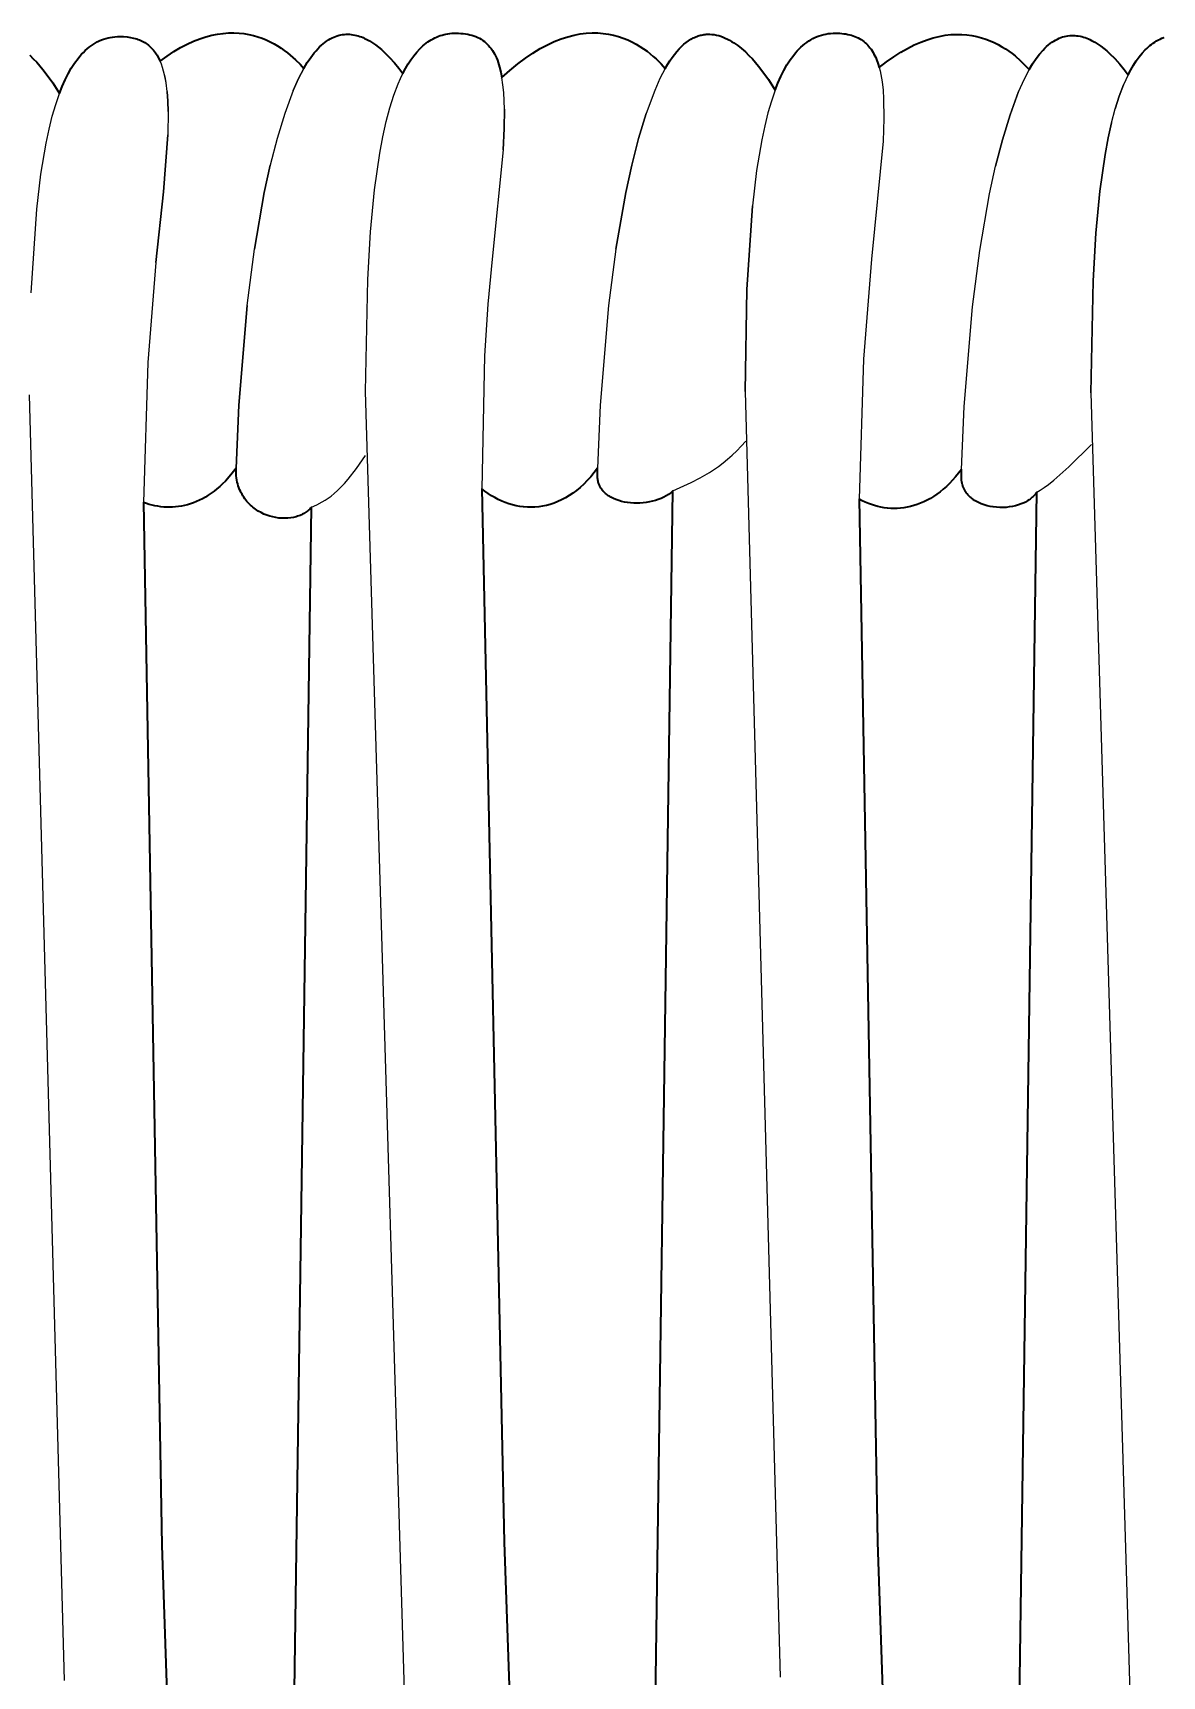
# Model space of a CAD drawing. Header units: millimetres. Extents: x 0 to 1881, y -1115 to 723.
# Drawn here: x 1455.3 to 1514.7, y -470.7 to -384.2 of the extents above; entities that cross this region are included whole.
import ezdxf

# ---------------------------------------------------------------- set-up
doc = ezdxf.new("R2010")
doc.units = ezdxf.units.MM
doc.layers.add('Blocks', color=7, linetype='Continuous')
doc.layers.add('Blocks$Inner', color=7, linetype='Continuous', lineweight=25, true_color=0x007f00)
doc.layers.add('Blocks$Outline', color=7, linetype='Continuous', lineweight=35, true_color=0xff3f3f)

# ---------------------------------------------------------------- blocks, each defined once
blk = doc.blocks.new('PK4 Lounge Chair Top')
at = {"layer": 'Blocks$Inner'}
blk.add_line((310.478, 79.999), (313.369, 281.365), dxfattribs=at)
for points in [[(300.387, 219.631), (298.536, 287.274)], [(298.631, 292.643), (298.92, 297.045), (299.14, 298.897), (299.412, 300.525), (299.568, 301.257), (299.737, 301.934), (299.92, 302.558), (300.115, 303.13), (299.943, 303.419), (299.764, 303.695), (299.53, 304.028), (299.246, 304.396), (298.918, 304.776), (298.739, 304.964), (298.551, 305.146)], [(305.783, 303.235), (305.821, 302.729), (305.839, 302.181), (305.821, 302.729), (305.783, 303.235), (305.724, 303.699), (305.643, 304.121), (305.594, 304.316), (305.539, 304.501), (305.477, 304.676), (305.409, 304.84), (305.334, 304.997), (305.252, 305.144), (305.208, 305.214), (305.162, 305.281), (305.115, 305.345), (305.066, 305.407), (305.015, 305.466), (304.962, 305.523), (304.908, 305.577), (304.851, 305.629), (304.793, 305.678), (304.733, 305.725), (304.67, 305.769), (304.606, 305.81), (304.54, 305.849), (304.472, 305.886), (304.401, 305.92), (304.329, 305.951), (304.254, 305.98), (304.178, 306.006), (304.099, 306.03), (304.018, 306.051), (303.849, 306.086), (303.672, 306.111), (303.486, 306.126), (303.29, 306.131), (303.162, 306.128), (303.037, 306.12), (302.913, 306.106), (302.791, 306.086), (302.671, 306.06), (302.553, 306.029), (302.436, 305.992), (302.322, 305.949), (302.209, 305.901), (302.099, 305.846), (301.99, 305.786), (301.883, 305.72), (301.778, 305.648), (301.674, 305.57), (301.573, 305.486), (301.473, 305.396), (301.375, 305.3), (301.279, 305.198), (301.184, 305.09), (301.092, 304.976), (300.912, 304.73), (300.739, 304.46), (300.573, 304.165), (300.413, 303.845), (300.261, 303.5), (300.116, 303.129), (300.118, 303.125), (300.12, 303.122), (300.119, 303.124), (300.118, 303.125), (300.117, 303.127), (300.116, 303.128)], [(316.221, 287.451), (316.338, 293.351), (316.485, 295.853), (316.695, 298.066), (316.968, 299.998), (317.128, 300.862), (317.305, 301.657), (317.498, 302.387), (317.708, 303.051), (317.935, 303.65), (318.055, 303.926), (318.179, 304.186), (317.971, 304.461), (317.738, 304.746), (317.48, 305.032), (317.201, 305.309), (317.054, 305.441), (316.902, 305.568), (316.746, 305.688), (316.586, 305.799), (316.423, 305.901), (316.255, 305.993), (316.171, 306.034), (316.085, 306.073), (315.999, 306.108), (315.912, 306.139), (315.824, 306.167), (315.736, 306.192), (315.647, 306.212), (315.558, 306.229), (315.468, 306.241), (315.377, 306.249), (315.286, 306.253), (315.195, 306.252), (315.104, 306.246), (315.011, 306.235), (314.919, 306.219), (314.827, 306.199), (314.734, 306.173), (314.641, 306.141), (314.547, 306.103), (314.454, 306.06), (314.36, 306.011), (314.267, 305.955), (314.173, 305.894), (314.08, 305.826), (313.986, 305.751), (313.893, 305.67), (313.799, 305.582), (313.706, 305.486), (313.613, 305.384), (313.52, 305.274), (313.335, 305.032), (313.151, 304.76), (312.969, 304.454), (312.691, 303.918), (312.418, 303.298), (312.691, 303.918), (312.969, 304.454), (312.771, 304.675), (312.533, 304.912), (312.257, 305.158), (312.105, 305.281), (311.943, 305.403), (311.772, 305.522), (311.592, 305.638), (311.403, 305.748), (311.204, 305.852), (310.996, 305.949), (310.779, 306.037), (310.553, 306.116), (310.319, 306.184), (310.075, 306.24), (309.823, 306.283), (309.562, 306.311), (309.292, 306.324), (309.014, 306.32), (308.728, 306.298), (308.432, 306.258), (308.129, 306.197), (307.817, 306.114), (307.498, 306.009), (307.17, 305.881), (306.833, 305.727), (306.489, 305.547), (306.137, 305.34), (305.777, 305.105), (305.409, 304.84)], [(323.454, 300.17), (323.512, 301.297), (323.526, 302.304), (323.489, 303.194), (323.45, 303.596), (323.396, 303.969), (323.34, 304.256), (323.273, 304.524), (323.195, 304.772), (323.152, 304.89), (323.105, 305.002), (323.056, 305.11), (323.004, 305.213), (322.948, 305.311), (322.89, 305.405), (322.827, 305.494), (322.762, 305.578), (322.694, 305.657), (322.622, 305.732), (322.547, 305.802), (322.468, 305.868), (322.386, 305.929), (322.3, 305.985), (322.211, 306.037), (322.118, 306.084), (322.021, 306.127), (321.92, 306.165), (321.816, 306.199), (321.708, 306.228), (321.596, 306.252), (321.48, 306.273), (321.36, 306.288), (321.235, 306.299), (321.107, 306.306), (320.975, 306.308), (320.867, 306.306), (320.76, 306.3), (320.656, 306.29), (320.552, 306.276), (320.449, 306.258), (320.349, 306.235), (320.249, 306.209), (320.151, 306.178), (320.054, 306.144), (319.958, 306.105), (319.864, 306.062), (319.771, 306.015), (319.679, 305.964), (319.589, 305.908), (319.5, 305.849), (319.412, 305.785), (319.325, 305.717), (319.24, 305.645), (319.073, 305.488), (318.912, 305.314), (318.755, 305.123), (318.604, 304.914), (318.457, 304.689), (318.316, 304.446), (318.179, 304.186)], [(331.984, 304.454), (331.768, 304.694), (331.505, 304.953), (331.356, 305.087), (331.197, 305.221), (331.026, 305.353), (330.844, 305.484), (330.652, 305.61), (330.448, 305.731), (330.234, 305.845), (330.009, 305.95), (329.773, 306.045), (329.527, 306.129), (329.27, 306.2), (329.004, 306.256), (328.726, 306.296), (328.439, 306.319), (328.292, 306.324), (328.142, 306.323), (327.834, 306.307), (327.517, 306.268), (327.19, 306.206), (326.853, 306.119), (326.506, 306.006), (326.15, 305.865), (325.784, 305.694), (325.409, 305.493), (325.025, 305.259), (324.631, 304.991), (324.228, 304.688), (323.816, 304.347), (323.396, 303.969), (323.352, 303.931)], [(337.766, 303.307), (337.594, 303.597), (337.414, 303.873), (337.18, 304.206), (336.897, 304.574), (336.569, 304.954), (336.39, 305.141), (336.201, 305.323), (336.005, 305.497), (335.8, 305.66), (335.588, 305.808), (335.479, 305.877), (335.37, 305.941), (335.258, 305.999), (335.145, 306.053), (335.031, 306.101), (334.915, 306.143), (334.799, 306.179), (334.681, 306.208), (334.562, 306.23), (334.443, 306.245), (334.323, 306.252), (334.201, 306.251), (334.141, 306.248), (334.08, 306.242), (334.019, 306.234), (333.957, 306.224), (333.896, 306.211), (333.834, 306.197), (333.772, 306.18), (333.711, 306.16), (333.649, 306.138), (333.587, 306.113), (333.525, 306.086), (333.463, 306.057), (333.339, 305.99), (333.215, 305.911), (333.09, 305.822), (332.966, 305.721), (332.842, 305.608), (332.718, 305.483), (332.595, 305.345), (332.471, 305.194), (332.349, 305.03), (332.227, 304.853), (332.105, 304.661), (331.984, 304.454), (331.706, 303.918), (331.433, 303.298), (330.984, 302.076), (330.582, 300.76), (330.223, 299.369), (329.906, 297.924), (329.386, 294.946), (329.002, 291.983), (328.561, 286.73), (328.427, 283.418), (328.249, 283.188), (328.427, 283.418), (328.422, 283.014), (328.425, 282.938), (328.427, 282.901), (328.431, 282.864), (328.442, 282.792), (328.448, 282.757), (328.456, 282.722), (328.464, 282.688), (328.474, 282.655), (328.495, 282.589), (328.521, 282.526), (328.535, 282.495), (328.536, 282.493), (328.537, 282.491), (328.537, 282.489), (328.539, 282.487), (328.539, 282.485), (328.54, 282.483), (328.541, 282.482), (328.542, 282.48), (328.55, 282.465), (328.565, 282.435), (328.582, 282.405), (328.599, 282.376), (328.617, 282.348), (328.656, 282.293), (328.666, 282.28), (328.667, 282.278), (328.668, 282.277), (328.67, 282.275), (328.671, 282.273), (328.672, 282.272), (328.673, 282.27), (328.675, 282.268), (328.676, 282.266), (328.697, 282.24), (328.719, 282.215), (328.741, 282.19), (328.789, 282.141), (328.839, 282.094), (328.891, 282.05), (328.946, 282.007), (329.004, 281.967), (329.064, 281.928), (329.126, 281.892), (329.19, 281.857), (329.255, 281.825), (329.393, 281.766), (329.537, 281.716), (329.686, 281.673), (329.841, 281.639), (330, 281.612), (330.161, 281.593), (330.325, 281.582), (330.491, 281.579), (330.657, 281.584), (330.823, 281.596), (330.987, 281.616), (331.15, 281.643), (331.31, 281.678), (331.466, 281.72), (331.617, 281.77), (331.764, 281.827), (331.904, 281.892), (332.036, 281.963), (332.161, 282.042), (332.22, 282.085), (332.277, 282.129), (332.332, 282.175), (332.384, 282.222)], [(343.242, 304.503), (343.175, 304.724), (343.098, 304.93), (343.057, 305.027), (343.013, 305.121), (342.967, 305.212), (342.918, 305.298), (342.867, 305.381), (342.813, 305.461), (342.757, 305.537), (342.699, 305.609), (342.638, 305.677), (342.574, 305.742), (342.508, 305.804), (342.439, 305.862), (342.367, 305.916), (342.292, 305.967), (342.215, 306.014), (342.135, 306.058), (342.052, 306.098), (341.966, 306.135), (341.877, 306.167), (341.785, 306.197), (341.691, 306.223), (341.593, 306.246), (341.492, 306.265), (341.388, 306.281), (341.281, 306.293), (341.171, 306.301), (340.941, 306.308), (340.813, 306.305), (340.687, 306.297), (340.564, 306.283), (340.442, 306.263), (340.322, 306.237), (340.203, 306.206), (340.087, 306.169), (339.973, 306.126), (339.86, 306.078), (339.75, 306.023), (339.641, 305.963), (339.534, 305.897), (339.428, 305.824), (339.325, 305.746), (339.223, 305.663), (339.124, 305.573), (339.026, 305.477), (338.93, 305.375), (338.835, 305.267), (338.743, 305.153), (338.562, 304.907), (338.39, 304.637), (338.224, 304.341), (338.064, 304.022), (337.912, 303.677), (337.766, 303.307), (337.57, 302.735), (337.388, 302.111), (337.219, 301.434), (337.063, 300.702), (336.791, 299.074), (336.571, 297.222), (336.281, 292.82), (336.187, 287.451), (338.037, 219.808)], [(351.128, 304.389), (350.923, 304.616), (350.678, 304.86), (350.392, 305.111), (350.234, 305.237), (350.065, 305.361), (349.887, 305.482), (349.7, 305.598), (349.502, 305.709), (349.295, 305.813), (349.078, 305.908), (348.852, 305.995), (348.617, 306.071), (348.372, 306.134), (348.117, 306.185), (347.854, 306.221), (347.581, 306.241), (347.3, 306.245), (347.009, 306.23), (346.71, 306.196), (346.401, 306.141), (346.084, 306.064), (345.759, 305.963), (345.424, 305.839), (345.082, 305.688), (344.73, 305.51), (344.371, 305.304), (344.003, 305.068), (343.626, 304.802), (343.242, 304.503), (343.287, 304.327), (343.328, 304.142), (343.394, 303.746), (343.443, 303.316)], [(356.337, 304.121), (356.13, 304.396), (355.896, 304.681), (355.639, 304.967), (355.359, 305.244), (355.212, 305.376), (355.061, 305.503), (354.905, 305.623), (354.745, 305.734), (354.581, 305.836), (354.414, 305.928), (354.329, 305.969), (354.244, 306.007), (354.157, 306.043), (354.07, 306.074), (353.983, 306.102), (353.894, 306.127), (353.806, 306.147), (353.716, 306.164), (353.626, 306.176), (353.536, 306.184), (353.445, 306.188), (353.354, 306.187), (353.262, 306.181), (353.17, 306.17), (353.078, 306.155), (352.985, 306.134), (352.892, 306.107), (352.799, 306.076), (352.706, 306.038), (352.613, 305.995), (352.519, 305.946), (352.426, 305.89), (352.332, 305.829), (352.238, 305.761), (352.145, 305.686), (352.051, 305.605), (351.958, 305.517), (351.865, 305.422), (351.679, 305.209), (351.494, 304.968), (351.31, 304.695), (351.128, 304.389), (350.849, 303.853), (350.576, 303.232), (350.128, 302.011), (349.725, 300.695), (349.367, 299.304)], [(358.212, 306.079), (358.117, 306.04), (358.022, 305.997), (357.929, 305.95), (357.838, 305.898), (357.747, 305.843), (357.658, 305.784), (357.57, 305.72), (357.484, 305.652), (357.399, 305.579), (357.315, 305.503), (357.232, 305.423), (357.071, 305.248), (356.914, 305.057), (356.762, 304.849), (356.616, 304.624), (356.474, 304.381), (356.337, 304.121), (356.213, 303.861), (356.094, 303.585), (355.867, 302.986), (355.657, 302.322)], [(305.724, 303.699), (305.687, 303.915), (305.643, 304.121)], [(343.328, 304.142), (343.394, 303.746), (343.443, 303.316), (343.475, 302.85), (343.49, 301.814), (343.448, 300.634), (342.843, 294.424), (342.411, 289.148), (342.191, 281.789), (343.159, 226.919), (348.492, 69.826), (348.705, 63.23)], [(354.379, 287.386), (354.496, 293.286), (354.644, 295.788), (354.854, 298.001), (355.126, 299.933), (355.287, 300.796), (355.464, 301.592), (355.657, 302.322), (355.867, 302.986), (356.094, 303.585)], [(312.418, 303.298), (311.969, 302.076), (311.567, 300.76), (311.208, 299.369), (310.891, 297.924), (310.371, 294.946)], [(348.145, 291.918), (348.529, 294.881), (349.049, 297.858), (349.367, 299.304), (349.725, 300.695), (350.128, 302.011), (350.576, 303.232)], [(305.839, 302.181), (305.821, 300.953), (305.598, 297.967), (305.192, 294.247), (305.598, 297.967), (305.821, 300.953)], [(316.968, 299.998), (317.128, 300.862), (317.305, 301.657), (317.498, 302.387)], [(323.526, 302.304), (323.512, 301.297), (323.454, 300.17), (322.876, 294.424), (322.649, 292.056), (322.483, 289.338)], [(329.386, 294.946), (329.906, 297.924), (330.223, 299.369), (330.582, 300.76), (330.984, 302.076)], [(355.464, 301.592), (355.287, 300.796), (355.126, 299.933), (354.854, 298.001), (354.644, 295.788), (354.496, 293.286), (354.379, 287.386), (356.991, 200.298)], [(308.55, 282.462), (308.698, 282.599), (308.844, 282.745), (309.132, 283.064), (309.412, 283.418), (309.546, 286.73), (309.987, 291.983), (310.371, 294.946), (310.891, 297.924), (311.208, 299.369)], [(345.763, 281.734), (345.935, 281.829), (346.105, 281.934), (346.275, 282.05), (346.443, 282.175), (346.61, 282.311), (346.775, 282.457), (346.938, 282.615), (347.1, 282.783), (347.259, 282.962), (347.416, 283.152), (347.57, 283.353), (347.705, 286.665), (348.145, 291.918), (348.529, 294.881), (349.049, 297.859)], [(336.187, 287.451), (336.281, 292.82), (336.571, 297.222)], [(325.641, 57.762), (325.516, 57.87), (325.391, 57.988), (325.269, 58.115), (325.148, 58.253), (325.029, 58.401), (324.912, 58.558), (324.798, 58.725), (324.686, 58.902), (324.578, 59.088), (324.37, 59.488), (324.177, 59.926), (323.999, 60.4), (323.84, 60.91), (323.7, 61.455), (323.581, 62.034), (323.486, 62.647), (323.415, 63.293), (322.777, 82.067), (318.833, 200.363), (316.221, 287.451), (316.338, 293.351), (316.485, 295.853)], [(305.192, 294.247), (304.76, 288.973), (304.541, 281.619), (305.508, 226.742), (310.478, 79.999), (311.055, 63.053), (311.062, 61.92), (311.04, 61.401), (311.002, 60.914), (310.949, 60.457), (310.882, 60.032), (310.949, 60.457), (311.002, 60.914), (311.04, 61.401)], [(322.876, 294.424), (322.649, 292.056), (322.483, 289.338), (322.328, 282.337), (323.51, 226.919), (329.215, 63.23), (329.228, 62.419), (329.207, 61.671), (329.154, 60.986), (329.207, 61.671), (329.228, 62.419)], [(309.987, 291.983), (309.546, 286.73), (309.412, 283.418), (309.407, 283.014), (309.424, 282.905), (309.444, 282.797), (309.468, 282.693), (309.494, 282.592), (309.525, 282.494), (309.558, 282.399), (309.594, 282.306), (309.633, 282.217), (309.675, 282.13), (309.72, 282.046), (309.767, 281.965), (309.817, 281.887), (309.869, 281.812), (309.924, 281.739), (309.981, 281.669), (310.04, 281.602), (310.163, 281.476), (310.228, 281.417), (310.294, 281.361), (310.362, 281.308), (310.431, 281.257), (310.574, 281.164), (310.722, 281.081), (310.874, 281.008), (311.029, 280.946), (311.186, 280.894), (311.345, 280.852), (311.505, 280.82), (311.664, 280.798), (311.823, 280.786), (311.98, 280.784), (312.135, 280.791), (312.286, 280.808), (312.434, 280.834), (312.505, 280.85), (312.576, 280.869), (312.645, 280.89), (312.713, 280.913), (312.779, 280.939), (312.843, 280.967), (312.906, 280.997), (312.966, 281.029), (313.024, 281.063), (313.081, 281.1), (313.135, 281.139), (313.187, 281.18), (313.236, 281.223), (313.283, 281.269), (313.327, 281.316), (313.369, 281.365), (313.651, 281.495), (313.941, 281.644), (314.091, 281.733), (314.245, 281.834), (314.404, 281.95), (314.569, 282.084), (314.742, 282.238), (314.923, 282.415), (315.112, 282.617), (315.311, 282.847), (315.741, 283.399), (316.221, 284.093)], [(329.696, 59.291), (329.584, 59.521), (329.479, 59.761), (329.382, 60.01), (329.294, 60.268), (329.215, 60.536), (332.384, 282.222), (333.349, 282.665), (333.83, 282.914), (334.311, 283.193), (334.791, 283.515), (335.03, 283.695), (335.269, 283.889), (335.508, 284.099), (335.746, 284.326), (335.983, 284.572), (336.22, 284.837)], [(348.492, 69.826), (351.527, 282.157), (351.712, 282.267), (351.913, 282.396), (352.148, 282.565), (352.434, 282.792), (353.224, 283.499), (354.417, 284.675)], [(324.336, 281.41), (324.533, 281.384), (324.731, 281.369), (324.93, 281.365), (325.13, 281.373), (325.331, 281.391), (325.531, 281.422), (325.732, 281.464), (325.933, 281.518), (326.134, 281.584), (326.334, 281.663), (326.533, 281.755), (326.731, 281.86), (326.928, 281.977), (327.123, 282.108), (327.317, 282.253), (327.508, 282.412), (327.697, 282.584), (327.884, 282.771), (328.068, 282.972), (328.249, 283.188), (328.068, 282.972)], [(347.57, 283.353), (347.566, 282.949), (347.568, 282.863), (347.575, 282.779), (347.586, 282.697), (347.602, 282.618), (347.622, 282.542), (347.633, 282.504), (347.645, 282.467), (347.659, 282.431), (347.673, 282.396), (347.704, 282.326), (347.721, 282.293), (347.739, 282.26), (347.74, 282.257), (347.741, 282.255), (347.742, 282.253), (347.743, 282.251), (347.745, 282.249), (347.746, 282.247), (347.747, 282.245), (347.748, 282.243), (347.757, 282.227), (347.777, 282.195), (347.787, 282.179), (347.788, 282.177), (347.79, 282.175), (347.791, 282.174), (347.792, 282.172), (347.797, 282.164), (347.799, 282.162), (347.8, 282.16), (347.801, 282.158), (347.802, 282.156), (347.804, 282.154), (347.805, 282.152), (347.807, 282.15), (347.808, 282.149), (347.819, 282.133), (347.841, 282.103), (347.864, 282.073), (347.911, 282.016), (347.962, 281.961), (347.989, 281.935), (348.016, 281.909), (348.044, 281.884), (348.073, 281.859), (348.132, 281.811), (348.162, 281.788), (348.193, 281.766), (348.257, 281.723), (348.29, 281.703), (348.323, 281.683), (348.392, 281.644), (348.462, 281.609), (348.534, 281.575), (348.608, 281.544), (348.76, 281.489), (348.917, 281.443), (349.079, 281.406), (349.245, 281.379), (349.412, 281.361), (349.581, 281.352), (349.75, 281.351), (349.919, 281.36), (350.086, 281.379), (350.251, 281.405), (350.411, 281.441), (350.567, 281.486), (350.718, 281.54), (350.861, 281.602), (350.93, 281.636), (350.997, 281.673), (351.062, 281.712), (351.125, 281.752), (351.185, 281.796), (351.242, 281.841), (351.297, 281.888), (351.349, 281.938), (351.398, 281.989), (351.444, 282.043), (351.487, 282.099), (351.527, 282.157)], [(304.988, 281.477), (304.838, 281.518), (304.689, 281.565), (304.541, 281.619), (304.689, 281.565), (304.838, 281.518), (304.988, 281.477), (305.14, 281.442), (305.293, 281.413), (305.447, 281.391), (305.601, 281.376), (305.757, 281.367), (305.912, 281.364), (306.069, 281.369), (306.226, 281.381), (306.383, 281.399), (306.54, 281.425), (306.698, 281.458), (306.855, 281.499), (307.013, 281.547), (307.169, 281.603), (307.326, 281.666), (307.482, 281.737), (307.637, 281.816), (307.792, 281.903), (307.946, 281.998), (308.099, 282.102), (308.25, 282.213), (308.401, 282.333), (308.55, 282.462), (308.401, 282.333), (308.25, 282.213), (308.099, 282.102), (307.946, 281.998), (307.792, 281.903), (307.637, 281.816), (307.482, 281.737)], [(322.328, 282.337), (322.494, 282.208), (322.665, 282.087), (322.839, 281.974)], [(322.494, 282.208), (322.665, 282.087), (322.839, 281.974), (323.016, 281.871), (323.197, 281.776), (323.381, 281.691), (323.567, 281.615), (323.757, 281.549), (323.948, 281.492), (324.141, 281.446), (324.336, 281.41), (324.533, 281.384), (324.731, 281.369)], [(327.508, 282.412), (327.317, 282.253), (327.123, 282.108), (326.928, 281.977)], [(346.443, 282.175), (346.275, 282.049), (346.105, 281.934), (345.935, 281.829), (345.763, 281.734), (345.59, 281.649), (345.417, 281.573), (345.242, 281.507), (345.068, 281.45), (344.893, 281.403), (344.719, 281.365), (344.893, 281.403), (345.068, 281.45), (345.243, 281.507), (345.417, 281.573), (345.59, 281.649)], [(306.698, 281.458), (306.54, 281.425), (306.383, 281.399), (306.226, 281.381)], [(324.141, 281.446), (323.948, 281.492), (323.757, 281.549), (323.567, 281.615), (323.381, 281.691)], [(324.93, 281.365), (325.13, 281.373), (325.331, 281.391), (325.531, 281.422), (325.732, 281.464), (325.933, 281.518), (326.134, 281.584), (326.334, 281.663), (326.533, 281.755)], [(342.509, 281.633), (342.349, 281.708), (342.191, 281.789), (342.349, 281.708), (342.509, 281.633), (342.67, 281.566), (342.834, 281.506), (343, 281.453), (343.167, 281.408), (343.336, 281.37), (343.506, 281.341), (343.677, 281.319), (343.849, 281.306), (344.022, 281.3), (344.195, 281.304), (344.37, 281.315), (344.544, 281.336), (344.719, 281.365)], [(342.834, 281.506), (343, 281.453), (343.167, 281.408)], [(343.506, 281.341), (343.677, 281.319), (343.849, 281.306), (344.022, 281.3), (344.195, 281.304), (344.37, 281.315)]]:
    blk.add_lwpolyline(points, dxfattribs=at)
at = {"layer": 'Blocks$Outline'}
for points in [[(298.551, 305.146), (298.739, 304.964), (298.918, 304.776), (299.246, 304.396), (299.53, 304.028), (299.764, 303.695), (299.943, 303.419), (300.115, 303.13), (300.116, 303.128), (300.261, 303.5), (300.413, 303.845), (300.573, 304.165), (300.739, 304.46), (300.912, 304.73), (301.092, 304.976), (301.184, 305.09), (301.279, 305.198), (301.375, 305.3), (301.473, 305.396), (301.573, 305.486), (301.674, 305.57), (301.778, 305.648), (301.883, 305.72), (301.99, 305.786), (302.099, 305.846), (302.209, 305.901), (302.322, 305.949), (302.436, 305.992), (302.553, 306.029), (302.671, 306.06), (302.791, 306.086), (302.913, 306.106), (303.037, 306.12), (303.162, 306.128), (303.29, 306.131), (303.486, 306.126), (303.672, 306.111), (303.849, 306.086), (304.018, 306.051), (304.099, 306.03), (304.178, 306.006), (304.254, 305.98), (304.329, 305.951), (304.401, 305.92), (304.472, 305.886), (304.54, 305.849), (304.606, 305.81), (304.67, 305.769), (304.733, 305.725), (304.793, 305.678), (304.851, 305.629), (304.908, 305.577), (304.962, 305.523), (305.015, 305.466), (305.066, 305.407), (305.115, 305.345), (305.162, 305.281), (305.208, 305.214), (305.252, 305.144), (305.334, 304.997), (305.409, 304.84), (305.777, 305.105), (306.137, 305.34), (306.489, 305.547), (306.833, 305.727), (307.17, 305.881), (307.498, 306.009), (307.817, 306.114), (308.129, 306.197), (308.432, 306.258), (308.728, 306.298), (309.014, 306.32), (309.292, 306.324), (309.562, 306.311), (309.823, 306.283), (310.075, 306.24), (310.319, 306.184), (310.553, 306.116), (310.779, 306.037), (310.996, 305.949), (311.204, 305.852), (311.403, 305.748), (311.592, 305.638), (311.772, 305.522), (311.943, 305.403), (312.105, 305.281), (312.257, 305.158), (312.533, 304.912), (312.771, 304.675), (312.969, 304.454), (313.151, 304.76), (313.335, 305.032), (313.52, 305.274), (313.613, 305.384), (313.706, 305.486), (313.799, 305.582), (313.893, 305.67), (313.986, 305.751), (314.08, 305.826), (314.173, 305.894), (314.267, 305.955), (314.36, 306.011), (314.454, 306.06), (314.547, 306.103), (314.641, 306.141), (314.734, 306.173), (314.827, 306.199), (314.919, 306.219), (315.011, 306.235), (315.104, 306.246), (315.195, 306.252), (315.286, 306.253), (315.377, 306.249), (315.468, 306.241), (315.558, 306.229), (315.647, 306.212), (315.736, 306.192), (315.824, 306.167), (315.912, 306.139), (315.999, 306.108), (316.085, 306.073), (316.171, 306.034), (316.255, 305.993), (316.423, 305.901), (316.586, 305.799), (316.746, 305.688), (316.902, 305.568), (317.054, 305.441), (317.201, 305.309), (317.48, 305.032), (317.738, 304.746), (317.971, 304.461), (318.179, 304.186), (318.316, 304.446), (318.457, 304.689), (318.604, 304.914), (318.755, 305.123), (318.912, 305.314), (319.073, 305.488), (319.24, 305.645), (319.325, 305.717), (319.412, 305.785), (319.5, 305.849), (319.589, 305.908), (319.679, 305.964), (319.771, 306.015), (319.864, 306.062), (319.958, 306.105), (320.054, 306.144), (320.151, 306.178), (320.249, 306.209), (320.349, 306.235), (320.449, 306.258), (320.552, 306.276), (320.656, 306.29), (320.76, 306.3), (320.867, 306.306), (320.975, 306.308), (321.107, 306.306), (321.235, 306.299), (321.36, 306.288), (321.48, 306.273), (321.596, 306.252), (321.708, 306.228), (321.816, 306.199), (321.92, 306.165), (322.021, 306.127), (322.118, 306.084), (322.211, 306.037), (322.3, 305.985), (322.386, 305.929), (322.468, 305.868), (322.547, 305.802), (322.622, 305.732), (322.694, 305.657), (322.762, 305.578), (322.827, 305.494), (322.89, 305.405), (322.948, 305.311), (323.004, 305.213), (323.056, 305.11), (323.105, 305.002), (323.152, 304.89), (323.195, 304.772), (323.273, 304.524), (323.34, 304.256), (323.396, 303.969), (323.816, 304.347), (324.228, 304.688), (324.631, 304.991), (325.025, 305.259), (325.409, 305.493), (325.784, 305.694), (326.15, 305.865), (326.506, 306.006), (326.853, 306.119), (327.19, 306.206), (327.517, 306.268), (327.834, 306.307), (328.142, 306.323), (328.292, 306.324), (328.439, 306.319), (328.726, 306.296), (329.004, 306.256), (329.27, 306.2), (329.527, 306.129), (329.773, 306.045), (330.009, 305.95), (330.234, 305.845), (330.448, 305.731), (330.652, 305.61), (330.844, 305.484), (331.026, 305.353), (331.197, 305.221), (331.356, 305.087), (331.505, 304.953), (331.768, 304.694), (331.984, 304.454), (332.105, 304.661), (332.227, 304.853), (332.349, 305.03), (332.471, 305.194), (332.595, 305.345), (332.718, 305.483), (332.842, 305.608), (332.966, 305.721), (333.09, 305.822), (333.215, 305.911), (333.339, 305.99), (333.463, 306.057), (333.525, 306.086), (333.587, 306.113), (333.649, 306.138), (333.711, 306.16), (333.772, 306.18), (333.834, 306.197), (333.896, 306.211), (333.957, 306.224), (334.019, 306.234), (334.08, 306.242), (334.141, 306.248), (334.201, 306.251), (334.323, 306.252), (334.443, 306.245), (334.562, 306.23), (334.681, 306.208), (334.799, 306.179), (334.915, 306.143), (335.031, 306.101), (335.145, 306.053), (335.258, 305.999), (335.37, 305.941), (335.479, 305.877), (335.588, 305.808), (335.8, 305.66), (336.005, 305.497), (336.201, 305.323), (336.39, 305.141), (336.569, 304.954), (336.897, 304.574), (337.18, 304.206), (337.414, 303.873), (337.594, 303.597), (337.766, 303.307), (337.912, 303.677), (338.064, 304.022), (338.224, 304.341), (338.39, 304.637), (338.562, 304.907), (338.743, 305.153), (338.835, 305.267), (338.93, 305.375), (339.026, 305.477), (339.124, 305.573), (339.223, 305.663), (339.325, 305.746), (339.428, 305.824), (339.534, 305.897), (339.641, 305.963), (339.75, 306.023), (339.86, 306.078), (339.973, 306.126), (340.087, 306.169), (340.203, 306.206), (340.322, 306.237), (340.442, 306.263), (340.564, 306.283), (340.687, 306.297), (340.813, 306.305), (340.941, 306.308), (341.171, 306.301), (341.281, 306.293), (341.388, 306.281), (341.492, 306.265), (341.593, 306.246), (341.691, 306.223), (341.785, 306.197), (341.877, 306.167), (341.966, 306.135), (342.052, 306.098), (342.135, 306.058), (342.215, 306.014), (342.292, 305.967), (342.367, 305.916), (342.439, 305.862), (342.508, 305.804), (342.574, 305.742), (342.638, 305.677), (342.699, 305.609), (342.757, 305.537), (342.813, 305.461), (342.867, 305.381), (342.918, 305.298), (342.967, 305.212), (343.013, 305.121), (343.057, 305.027), (343.098, 304.93), (343.175, 304.724), (343.242, 304.503), (343.626, 304.802), (344.003, 305.068), (344.371, 305.304), (344.73, 305.51), (345.082, 305.688), (345.424, 305.839), (345.759, 305.963), (346.084, 306.064), (346.401, 306.141), (346.71, 306.196), (347.009, 306.23), (347.3, 306.245), (347.581, 306.241), (347.854, 306.221), (348.117, 306.185), (348.372, 306.134), (348.617, 306.071), (348.852, 305.995), (349.078, 305.908), (349.295, 305.813), (349.502, 305.709), (349.7, 305.598), (349.887, 305.482), (350.065, 305.361), (350.234, 305.237), (350.392, 305.111), (350.678, 304.86), (350.923, 304.616), (351.128, 304.389), (351.31, 304.695), (351.494, 304.968), (351.679, 305.209), (351.865, 305.422), (351.958, 305.517), (352.051, 305.605), (352.145, 305.686), (352.238, 305.761), (352.332, 305.829), (352.426, 305.89), (352.519, 305.946), (352.613, 305.995), (352.706, 306.038), (352.799, 306.076), (352.892, 306.107), (352.985, 306.134), (353.078, 306.155), (353.17, 306.17), (353.262, 306.181), (353.354, 306.187), (353.445, 306.188), (353.536, 306.184), (353.626, 306.176), (353.716, 306.164), (353.806, 306.147), (353.894, 306.127), (353.983, 306.102), (354.07, 306.074), (354.157, 306.043), (354.244, 306.007), (354.329, 305.969), (354.414, 305.928), (354.581, 305.836), (354.745, 305.734), (354.905, 305.623), (355.061, 305.503), (355.212, 305.376), (355.359, 305.244), (355.639, 304.967), (355.896, 304.681), (356.13, 304.396), (356.337, 304.121), (356.474, 304.381), (356.616, 304.624), (356.762, 304.849), (356.914, 305.057), (357.071, 305.248), (357.232, 305.423), (357.315, 305.503), (357.399, 305.579), (357.484, 305.652), (357.57, 305.72), (357.658, 305.784), (357.747, 305.843), (357.838, 305.898), (357.929, 305.95), (358.022, 305.997), (358.117, 306.04), (358.212, 306.079)], [(329.443, 76.529), (332.384, 282.222), (332.332, 282.175), (332.277, 282.129), (332.22, 282.085), (332.161, 282.042), (332.036, 281.963), (331.904, 281.892), (331.764, 281.827), (331.617, 281.77), (331.466, 281.72), (331.31, 281.678), (331.15, 281.643), (330.987, 281.616), (330.823, 281.596), (330.657, 281.584), (330.491, 281.579), (330.325, 281.582), (330.161, 281.593), (330, 281.612), (329.841, 281.639), (329.686, 281.673), (329.537, 281.716), (329.393, 281.766), (329.255, 281.825), (329.19, 281.857), (329.126, 281.892), (329.064, 281.928), (329.004, 281.967), (328.946, 282.007), (328.891, 282.05), (328.839, 282.094), (328.789, 282.141), (328.741, 282.19), (328.719, 282.215), (328.697, 282.24), (328.676, 282.266), (328.675, 282.268), (328.673, 282.27), (328.672, 282.272), (328.671, 282.273), (328.67, 282.275), (328.668, 282.277), (328.667, 282.278), (328.666, 282.28), (328.656, 282.293), (328.617, 282.348), (328.599, 282.376), (328.582, 282.405), (328.565, 282.435), (328.55, 282.465), (328.542, 282.48), (328.541, 282.482), (328.54, 282.483), (328.539, 282.485), (328.539, 282.487), (328.537, 282.489), (328.537, 282.491), (328.536, 282.493), (328.535, 282.495), (328.521, 282.526), (328.495, 282.589), (328.474, 282.655), (328.464, 282.688), (328.456, 282.722), (328.448, 282.757), (328.442, 282.792), (328.431, 282.864), (328.427, 282.901), (328.425, 282.938), (328.422, 283.014), (328.427, 283.418), (328.249, 283.188), (328.068, 282.972), (327.884, 282.771), (327.697, 282.584), (327.508, 282.412), (327.317, 282.253), (327.123, 282.108), (326.928, 281.977), (326.731, 281.86), (326.533, 281.755), (326.334, 281.663), (326.134, 281.584), (325.933, 281.518), (325.732, 281.464), (325.531, 281.422), (325.331, 281.391), (325.13, 281.373), (324.93, 281.365), (324.731, 281.369), (324.533, 281.384), (324.336, 281.41), (324.141, 281.446), (323.948, 281.492), (323.757, 281.549), (323.567, 281.615), (323.381, 281.691), (323.197, 281.776), (323.016, 281.871), (322.839, 281.974), (322.665, 282.087), (322.494, 282.208), (322.328, 282.337), (323.51, 226.919), (328.751, 76.529)], [(348.588, 76.529), (351.527, 282.157), (351.487, 282.099), (351.444, 282.043), (351.398, 281.989), (351.349, 281.938), (351.297, 281.888), (351.242, 281.841), (351.185, 281.796), (351.125, 281.752), (351.062, 281.712), (350.997, 281.673), (350.93, 281.636), (350.861, 281.602), (350.718, 281.54), (350.567, 281.486), (350.411, 281.441), (350.251, 281.405), (350.086, 281.379), (349.919, 281.36), (349.75, 281.351), (349.581, 281.352), (349.412, 281.361), (349.245, 281.379), (349.079, 281.406), (348.917, 281.443), (348.76, 281.489), (348.608, 281.544), (348.534, 281.575), (348.462, 281.609), (348.392, 281.644), (348.323, 281.683), (348.29, 281.703), (348.257, 281.723), (348.193, 281.766), (348.162, 281.788), (348.132, 281.811), (348.073, 281.859), (348.044, 281.884), (348.016, 281.909), (347.989, 281.935), (347.962, 281.961), (347.911, 282.016), (347.864, 282.073), (347.841, 282.103), (347.819, 282.133), (347.808, 282.149), (347.807, 282.15), (347.805, 282.152), (347.804, 282.154), (347.802, 282.156), (347.801, 282.158), (347.8, 282.16), (347.799, 282.162), (347.797, 282.164), (347.792, 282.172), (347.791, 282.174), (347.79, 282.175), (347.788, 282.177), (347.787, 282.179), (347.777, 282.195), (347.757, 282.227), (347.748, 282.243), (347.747, 282.245), (347.746, 282.247), (347.745, 282.249), (347.743, 282.251), (347.742, 282.253), (347.741, 282.255), (347.74, 282.257), (347.739, 282.26), (347.721, 282.293), (347.704, 282.326), (347.673, 282.396), (347.659, 282.431), (347.645, 282.467), (347.633, 282.504), (347.622, 282.542), (347.602, 282.618), (347.586, 282.697), (347.575, 282.779), (347.568, 282.863), (347.566, 282.949), (347.57, 283.353), (347.416, 283.152), (347.259, 282.962), (347.1, 282.783), (346.938, 282.615), (346.775, 282.457), (346.61, 282.311), (346.443, 282.175), (346.275, 282.05), (346.105, 281.934), (345.934, 281.829), (345.763, 281.734), (345.59, 281.649), (345.417, 281.573), (345.243, 281.507), (345.068, 281.45), (344.893, 281.403), (344.719, 281.365), (344.544, 281.336), (344.37, 281.315), (344.195, 281.304), (344.022, 281.3), (343.849, 281.306), (343.677, 281.319), (343.506, 281.341), (343.336, 281.37), (343.167, 281.408), (343, 281.453), (342.834, 281.506), (342.67, 281.566), (342.509, 281.633), (342.349, 281.708), (342.191, 281.789), (343.159, 226.919), (348.264, 76.529)]]:
    blk.add_lwpolyline(points, dxfattribs=at)
blk.add_lwpolyline([(309.412, 283.418), (309.132, 283.064), (308.844, 282.745), (308.698, 282.599), (308.55, 282.462), (308.401, 282.333), (308.25, 282.213), (308.099, 282.102), (307.946, 281.998), (307.792, 281.903), (307.637, 281.816), (307.482, 281.737), (307.326, 281.666), (307.169, 281.603), (307.013, 281.547), (306.855, 281.499), (306.698, 281.458), (306.54, 281.425), (306.383, 281.399), (306.226, 281.381), (306.069, 281.369), (305.912, 281.364), (305.757, 281.367), (305.601, 281.376), (305.447, 281.391), (305.293, 281.413), (305.14, 281.442), (304.988, 281.477), (304.838, 281.518), (304.689, 281.565), (304.541, 281.619), (305.508, 226.742), (310.478, 79.999), (313.369, 281.365), (313.327, 281.316), (313.283, 281.269), (313.236, 281.223), (313.187, 281.18), (313.135, 281.139), (313.081, 281.1), (313.024, 281.063), (312.966, 281.029), (312.906, 280.997), (312.843, 280.967), (312.779, 280.939), (312.713, 280.913), (312.645, 280.89), (312.576, 280.869), (312.505, 280.85), (312.434, 280.834), (312.286, 280.808), (312.135, 280.791), (311.98, 280.784), (311.823, 280.786), (311.664, 280.798), (311.505, 280.82), (311.345, 280.852), (311.186, 280.894), (311.029, 280.946), (310.874, 281.008), (310.722, 281.081), (310.574, 281.164), (310.431, 281.257), (310.362, 281.308), (310.294, 281.361), (310.228, 281.417), (310.163, 281.476), (310.04, 281.602), (309.981, 281.669), (309.924, 281.739), (309.869, 281.812), (309.817, 281.887), (309.767, 281.965), (309.72, 282.046), (309.675, 282.13), (309.633, 282.217), (309.594, 282.306), (309.558, 282.399), (309.525, 282.494), (309.494, 282.592), (309.468, 282.693), (309.444, 282.797), (309.424, 282.905), (309.407, 283.014)], close=True, dxfattribs=at)

msp = doc.modelspace()

# ---------------------------------------------------------------- block references
at = {"layer": 'Blocks'}
msp.add_blockref('PK4 Lounge Chair Top', (1156.535, -690.536), dxfattribs=at)

doc.saveas('drawing.dxf')
